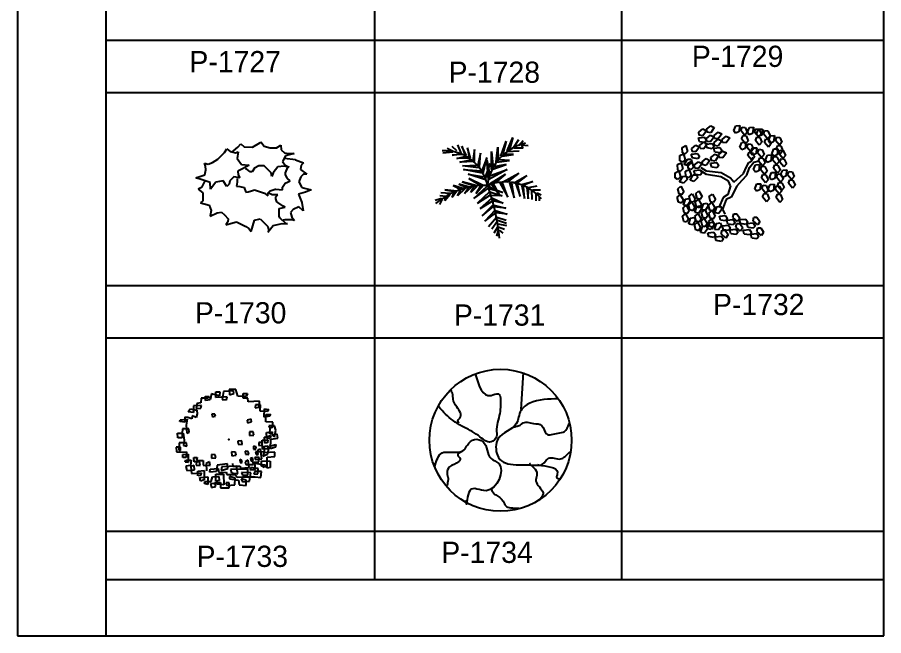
# Model space of a CAD drawing. Extents: x -74 to 94, y -49 to 40.
# Drawn here: x 26.3 to 50.8, y -1.75 to 15.75 of the extents above; entities that cross this region are included whole.
import ezdxf

# ---------------------------------------------------------------- set-up
doc = ezdxf.new("R2010")
doc.units = 0
doc.header["$LTSCALE"] = 100
doc.header["$MEASUREMENT"] = 0
doc.layers.get('0').update_dxf_attribs({"linetype": 'CONTINUOUS'})
for name, color, linetype in [('FOLHA', 3, 'CONTINUOUS'), ('P-ARVORE', 2, 'CONTINUOUS'), ('VEG', 2, 'CONTINUOUS')]:
    doc.layers.add(name, color=color, linetype=linetype)

# ---------------------------------------------------------------- blocks, each defined once
blk = doc.blocks.new('ARV04')
at = {"layer": 'VEG'}
for p, q in [((-0.219, 0.3702), (-0.219, 0.4107)), ((-0.219, 0.4107), (-0.185, 0.4067)), ((-0.1623, 0.431), (-0.1737, 0.3743)), ((-0.0858, 0.4148), (-0.1623, 0.431)), ((-0.1227, 0.4512), (-0.083, 0.4512)), ((-0.1198, 0.3986), (-0.1227, 0.4512)), ((-0.083, 0.4512), (-0.0858, 0.4148)), ((-0.049, 0.4553), (-0.0603, 0.3783)), ((0.0445, 0.4593), (-0.049, 0.4553)), ((0.0048, 0.4715), (0.0076, 0.4229)), ((0.0671, 0.4715), (0.0048, 0.4715)), ((0.0076, 0.4229), (0.0473, 0.435)), ((0.0473, 0.435), (0.0445, 0.4593)), ((0.087, 0.4107), (0.0671, 0.4715)), ((0.1663, 0.4067), (0.087, 0.4107)), ((0.1351, 0.435), (0.1776, 0.435)), ((0.1351, 0.3905), (0.1351, 0.435)), ((0.1776, 0.435), (0.1663, 0.4067)), ((-0.3011, 0.3419), (-0.3068, 0.2933)), ((-0.2615, 0.346), (-0.3011, 0.3419)), ((-0.2587, 0.3905), (-0.2615, 0.346)), ((-0.1935, 0.3905), (-0.2587, 0.3905)), ((-0.1737, 0.3743), (-0.219, 0.3702)), ((-0.185, 0.4067), (-0.1935, 0.3905)), ((-0.015, 0.4026), (-0.1198, 0.3986)), ((-0.0603, 0.3783), (-0.0207, 0.3743)), ((-0.0207, 0.3743), (-0.015, 0.4026)), ((0.1805, 0.3905), (0.1351, 0.3905)), ((0.1833, 0.3581), (0.1805, 0.3905)), ((0.2909, 0.3622), (0.1833, 0.3581)), ((0.2513, 0.3298), (0.2485, 0.3014)), ((0.2994, 0.3298), (0.2513, 0.3298)), ((0.2881, 0.3055), (0.2909, 0.3622)), ((0.2966, 0.269), (0.2994, 0.3298)), ((-0.3833, 0.2609), (-0.3635, 0.2893)), ((-0.3323, 0.2569), (-0.3833, 0.2609)), ((-0.3635, 0.2893), (-0.3011, 0.2771)), ((-0.2558, 0.3217), (-0.3323, 0.3176)), ((-0.3323, 0.3176), (-0.3323, 0.2569)), ((-0.3068, 0.2933), (-0.2615, 0.2974)), ((-0.3011, 0.2771), (-0.2983, 0.2447)), ((-0.2615, 0.2974), (-0.2558, 0.3217)), ((0.2485, 0.3014), (0.2881, 0.3055)), ((0.3674, 0.265), (0.2966, 0.269)), ((0.3334, 0.2124), (0.3363, 0.2893)), ((0.3363, 0.2893), (0.3788, 0.2852)), ((0.3788, 0.2852), (0.3674, 0.265)), ((-0.4598, 0.1719), (-0.457, 0.1881)), ((-0.4145, 0.1638), (-0.4598, 0.1719)), ((-0.457, 0.1881), (-0.3918, 0.1921)), ((-0.3861, 0.2083), (-0.4145, 0.2124)), ((-0.4145, 0.2124), (-0.4145, 0.1638)), ((-0.3918, 0.1921), (-0.4003, 0.1354)), ((-0.3465, 0.1962), (-0.3861, 0.2083)), ((-0.3436, 0.2245), (-0.3465, 0.1962)), ((-0.3068, 0.2083), (-0.3436, 0.2245)), ((-0.2983, 0.2447), (-0.3068, 0.2083)), ((-0.1312, 0.2407), (-0.1595, 0.2447)), ((-0.1595, 0.2447), (-0.1538, 0.2164)), ((-0.1538, 0.2164), (-0.1255, 0.2205)), ((-0.1255, 0.2205), (-0.1312, 0.2407)), ((0.2116, 0.1921), (0.1748, 0.184)), ((0.1748, 0.184), (0.1776, 0.1597)), ((0.1776, 0.1597), (0.2145, 0.1678)), ((0.2145, 0.1678), (0.2116, 0.1921)), ((0.3844, 0.2205), (0.3334, 0.2124)), ((0.3504, 0.2367), (0.3986, 0.2367)), ((0.3504, 0.1678), (0.3504, 0.2367)), ((0.4156, 0.1638), (0.3504, 0.1678)), ((0.3986, 0.2367), (0.3844, 0.2205)), ((0.4156, 0.1193), (0.4156, 0.1638)), ((-0.4343, 0.1031), (-0.44, 0.0626)), ((-0.3748, 0.1031), (-0.4343, 0.1031)), ((-0.4003, 0.1354), (-0.3946, 0.0626)), ((-0.372, 0.0707), (-0.3748, 0.1031)), ((0.3788, 0.1314), (0.3873, 0.1071)), ((0.4326, 0.1314), (0.3788, 0.1314)), ((0.3873, 0.1071), (0.4156, 0.1193)), ((0.3873, 0.0545), (0.3901, 0.1112)), ((0.4439, 0.0909), (0.4326, 0.1314)), ((0.4326, 0.0261), (0.4439, 0.0909)), ((-0.4825, 0.0626), (-0.4286, 0.0626)), ((-0.4796, 0.018), (-0.4825, 0.0626)), ((-0.4371, 0.018), (-0.4796, 0.018)), ((-0.44, 0.0626), (-0.4371, 0.018)), ((-0.4286, 0.0626), (-0.4201, -0.0062)), ((-0.3946, 0.0626), (-0.372, 0.0707)), ((0.2315, 0.0747), (0.1975, 0.0747)), ((0.1975, 0.0747), (0.1975, 0.0383)), ((0.1975, 0.0383), (0.2371, 0.0423)), ((0.2371, 0.0423), (0.2315, 0.0747)), ((0.3363, 0.0221), (0.3958, 0.0383)), ((0.3419, -0.0346), (0.3363, 0.0221)), ((0.3561, 0.0666), (0.4099, 0.0747)), ((0.3589, 0.0099), (0.3561, 0.0666)), ((0.3873, 0.0099), (0.3589, 0.0099)), ((0.4071, 0.0504), (0.3873, 0.0545)), ((0.3958, 0.0383), (0.3873, 0.0099)), ((0.3929, -0.0872), (0.3958, 0.0059)), ((0.3958, 0.0059), (0.4638, 0.014)), ((0.4099, 0.0747), (0.4071, 0.0504)), ((0.4581, 0.0504), (0.4071, 0.0464)), ((0.4071, 0.0464), (0.4326, 0.0261)), ((0.4638, 0.014), (0.4581, 0.0504)), ((-0.4966, -0.071), (-0.491, -0.1156)), ((-0.4541, -0.071), (-0.4966, -0.071)), ((-0.4683, -0.0305), (-0.4711, -0.0994)), ((-0.3975, -0.0305), (-0.4683, -0.0305)), ((-0.4541, -0.1034), (-0.4541, -0.071)), ((-0.4201, -0.0062), (-0.4258, -0.0548)), ((-0.4258, -0.0548), (-0.3946, -0.0629)), ((-0.3946, -0.0629), (-0.3975, -0.0305)), ((0.1238, -0.0103), (0.087, -0.0143)), ((0.087, -0.0143), (0.0898, -0.0427)), ((0.0898, -0.0427), (0.1266, -0.0467)), ((0.1266, -0.0467), (0.1238, -0.0103)), ((0.2598, -0.067), (0.2343, -0.0629)), ((0.2343, -0.0629), (0.2343, -0.0913)), ((0.257, -0.0913), (0.2598, -0.067)), ((0.3136, -0.0265), (0.2853, -0.0265)), ((0.2853, -0.0265), (0.2853, -0.0548)), ((0.2853, -0.0548), (0.3164, -0.0508)), ((0.3164, -0.0508), (0.3136, -0.0265)), ((0.3164, -0.0062), (0.3703, -0.0062)), ((0.3193, -0.0913), (0.3164, -0.0062)), ((0.3391, -0.0629), (0.3703, -0.0589)), ((0.3391, -0.1115), (0.3391, -0.0629)), ((0.3674, -0.0305), (0.3419, -0.0346)), ((0.3703, -0.0589), (0.3646, -0.0872)), ((0.3646, -0.1358), (0.3844, -0.0629)), ((0.3703, -0.0062), (0.3674, -0.0305)), ((0.3844, -0.0629), (0.4439, -0.0467)), ((0.4411, -0.071), (0.3929, -0.0872)), ((0.4439, -0.0467), (0.4411, -0.071)), ((-0.491, -0.1156), (-0.44, -0.1196)), ((-0.4711, -0.0994), (-0.4541, -0.1034)), ((-0.44, -0.1196), (-0.3975, -0.1156)), ((-0.4315, -0.1398), (-0.3805, -0.1358)), ((-0.4315, -0.1682), (-0.4315, -0.1398)), ((-0.3975, -0.1156), (-0.4003, -0.1682)), ((-0.3805, -0.1358), (-0.3805, -0.2168)), ((-0.1283, -0.1439), (-0.1623, -0.1398)), ((-0.1623, -0.1398), (-0.1623, -0.1763)), ((-0.1227, -0.1722), (-0.1283, -0.1439)), ((0.0643, -0.1196), (0.0275, -0.1156)), ((0.0275, -0.1156), (0.0303, -0.152)), ((0.0303, -0.152), (0.07, -0.1479)), ((0.07, -0.1479), (0.0643, -0.1196)), ((0.1833, -0.1115), (0.155, -0.1075)), ((0.155, -0.1075), (0.1578, -0.1358)), ((0.1578, -0.1358), (0.189, -0.1398)), ((0.189, -0.1398), (0.1833, -0.1115)), ((0.2343, -0.0913), (0.257, -0.0913)), ((0.274, -0.1156), (0.2541, -0.1156)), ((0.2541, -0.1156), (0.2598, -0.1398)), ((0.2598, -0.1398), (0.2768, -0.1398)), ((0.2994, -0.0913), (0.274, -0.0953)), ((0.274, -0.0953), (0.2768, -0.1156)), ((0.2768, -0.1398), (0.274, -0.1156)), ((0.2768, -0.1156), (0.3391, -0.1115)), ((0.3136, -0.1803), (0.2994, -0.0913)), ((0.3646, -0.0872), (0.3193, -0.0913)), ((0.3306, -0.1237), (0.3221, -0.156)), ((0.3221, -0.156), (0.3646, -0.1358)), ((0.4354, -0.1196), (0.3306, -0.1237)), ((0.3618, -0.1641), (0.4354, -0.1601)), ((0.4354, -0.1601), (0.4354, -0.1196)), ((-0.4003, -0.1682), (-0.4315, -0.1682)), ((-0.4116, -0.2127), (-0.4031, -0.1925)), ((-0.3805, -0.2168), (-0.4116, -0.2127)), ((-0.4031, -0.1925), (-0.355, -0.1925)), ((-0.355, -0.1925), (-0.3606, -0.2451)), ((-0.3295, -0.1682), (-0.2983, -0.1682)), ((-0.3266, -0.2087), (-0.3295, -0.1682)), ((-0.2757, -0.2087), (-0.3266, -0.2087)), ((-0.304, -0.2046), (-0.3068, -0.2411)), ((-0.3068, -0.2411), (-0.27, -0.2451)), ((-0.2983, -0.1682), (-0.304, -0.1965)), ((-0.304, -0.1965), (-0.2417, -0.1965)), ((-0.27, -0.2451), (-0.2757, -0.2087)), ((-0.2417, -0.1965), (-0.2417, -0.2411)), ((-0.2417, -0.2411), (-0.1737, -0.2451)), ((-0.1822, -0.2087), (-0.2133, -0.2249)), ((-0.2133, -0.2249), (-0.2105, -0.2937)), ((-0.1737, -0.2451), (-0.1822, -0.2087)), ((-0.1623, -0.1763), (-0.1227, -0.1722)), ((-0.1085, -0.2411), (-0.1142, -0.3018)), ((-0.0122, -0.2289), (-0.1085, -0.2411)), ((-0.0093, -0.2734), (-0.0122, -0.2289)), ((0.036, -0.2249), (0.0388, -0.2491)), ((0.121, -0.1925), (0.104, -0.1884)), ((0.104, -0.1884), (0.1068, -0.2168)), ((0.1068, -0.2168), (0.1266, -0.2168)), ((0.1266, -0.2168), (0.121, -0.1925)), ((0.1833, -0.1925), (0.155, -0.2087)), ((0.155, -0.2087), (0.1606, -0.233)), ((0.1606, -0.233), (0.2343, -0.233)), ((0.1918, -0.2613), (0.1833, -0.1925)), ((0.2258, -0.1722), (0.206, -0.1763)), ((0.206, -0.1763), (0.2116, -0.2046)), ((0.2116, -0.2046), (0.2315, -0.2006)), ((0.2315, -0.2006), (0.2258, -0.1722)), ((0.2315, -0.2127), (0.2853, -0.2087)), ((0.2343, -0.233), (0.2315, -0.2127)), ((0.2456, -0.1682), (0.2485, -0.1884)), ((0.2881, -0.1682), (0.2456, -0.1682)), ((0.2456, -0.2208), (0.3561, -0.2411)), ((0.2541, -0.2815), (0.2456, -0.2208)), ((0.2485, -0.1884), (0.3136, -0.1803)), ((0.2853, -0.2087), (0.2881, -0.1682)), ((0.3051, -0.2451), (0.3079, -0.2006)), ((0.3079, -0.2006), (0.3901, -0.2046)), ((0.3561, -0.2411), (0.3363, -0.2613)), ((0.3618, -0.2694), (0.3618, -0.1641)), ((0.3901, -0.2046), (0.3901, -0.2613)), ((-0.3606, -0.2451), (-0.4031, -0.2491)), ((-0.4031, -0.2491), (-0.3946, -0.2896)), ((-0.3946, -0.2896), (-0.321, -0.2856)), ((-0.3266, -0.2451), (-0.3578, -0.2532)), ((-0.3578, -0.2532), (-0.3521, -0.318)), ((-0.3521, -0.318), (-0.2587, -0.3139)), ((-0.321, -0.2856), (-0.3266, -0.2451)), ((-0.2898, -0.2977), (-0.2303, -0.2896)), ((-0.2898, -0.3423), (-0.2898, -0.2977)), ((-0.2587, -0.3139), (-0.2615, -0.3342)), ((-0.2303, -0.2896), (-0.2303, -0.3787)), ((-0.1793, -0.3058), (-0.1737, -0.2775)), ((-0.1142, -0.3018), (-0.1793, -0.3058)), ((-0.1737, -0.2775), (-0.1, -0.2734)), ((-0.1198, -0.3908), (-0.1227, -0.3261)), ((-0.1227, -0.3261), (-0.049, -0.3261)), ((-0.1, -0.2734), (-0.0915, -0.3099)), ((-0.0915, -0.3099), (-0.0235, -0.3058)), ((-0.066, -0.2572), (-0.0717, -0.2896)), ((-0.0717, -0.2896), (-0.0093, -0.2734)), ((0.0728, -0.2491), (-0.066, -0.2572)), ((-0.049, -0.3261), (-0.0462, -0.4273)), ((-0.0235, -0.3058), (-0.0178, -0.3301)), ((0.1805, -0.2775), (0.0161, -0.2815)), ((0.0161, -0.2815), (0.0275, -0.3139)), ((0.0275, -0.3139), (0.087, -0.322)), ((0.0388, -0.2491), (0.1096, -0.2491)), ((0.087, -0.322), (0.0728, -0.2491)), ((0.1096, -0.2491), (0.1125, -0.2694)), ((0.1125, -0.2694), (0.1918, -0.2613)), ((0.2088, -0.3139), (0.121, -0.3099)), ((0.121, -0.3099), (0.1295, -0.3342)), ((0.1805, -0.3342), (0.1805, -0.2775)), ((0.1975, -0.3908), (0.2088, -0.3139)), ((0.2088, -0.2613), (0.2003, -0.2815)), ((0.2003, -0.2815), (0.2541, -0.2815)), ((0.2768, -0.2734), (0.2088, -0.2613)), ((0.2456, -0.3018), (0.2371, -0.3261)), ((0.2371, -0.3261), (0.274, -0.322)), ((0.3079, -0.3018), (0.2456, -0.3018)), ((0.274, -0.322), (0.2768, -0.2734)), ((0.3023, -0.3585), (0.3079, -0.3018)), ((0.3363, -0.2613), (0.3051, -0.2451)), ((0.3901, -0.2613), (0.3618, -0.2694)), ((-0.2615, -0.3342), (-0.2898, -0.3423)), ((-0.2728, -0.3585), (-0.1963, -0.3504)), ((-0.2672, -0.3908), (-0.2728, -0.3585)), ((-0.2303, -0.3787), (-0.2672, -0.3908)), ((-0.2275, -0.4151), (-0.2247, -0.3949)), ((-0.2247, -0.3949), (-0.1652, -0.3949)), ((-0.1963, -0.3504), (-0.1963, -0.4232)), ((-0.1652, -0.3949), (-0.1538, -0.3504)), ((-0.1538, -0.3504), (-0.0915, -0.3463)), ((-0.1312, -0.403), (-0.0773, -0.403)), ((-0.1198, -0.4435), (-0.1312, -0.403)), ((-0.0887, -0.3868), (-0.1198, -0.3908)), ((-0.0915, -0.3463), (-0.0887, -0.3868)), ((-0.0773, -0.403), (-0.0773, -0.4556)), ((0.0048, -0.407), (-0.0263, -0.407)), ((-0.0263, -0.407), (-0.0178, -0.4313)), ((-0.0178, -0.3301), (0.0615, -0.3301)), ((0.0048, -0.4556), (0.0048, -0.407)), ((0.0076, -0.3463), (0.0076, -0.3706)), ((0.0615, -0.3625), (0.0076, -0.3463)), ((0.0076, -0.3706), (0.0926, -0.3827)), ((0.0586, -0.4273), (0.0615, -0.3625)), ((0.0615, -0.3301), (0.0785, -0.3544)), ((0.0785, -0.3544), (0.1578, -0.3504)), ((0.0926, -0.3827), (0.0983, -0.4273)), ((0.1635, -0.3827), (0.1181, -0.3706)), ((0.1181, -0.3706), (0.1295, -0.3989)), ((0.1295, -0.3342), (0.1805, -0.3342)), ((0.1295, -0.3989), (0.1975, -0.3908)), ((0.1578, -0.3504), (0.2485, -0.3504)), ((0.1663, -0.4313), (0.1635, -0.3827)), ((0.2485, -0.3504), (0.3023, -0.3585)), ((-0.1963, -0.4232), (-0.2275, -0.4151)), ((-0.1708, -0.4151), (-0.1623, -0.4516)), ((-0.0462, -0.4273), (-0.1708, -0.4151)), ((-0.1623, -0.4516), (-0.1198, -0.4435)), ((-0.0773, -0.4556), (0.0048, -0.4556)), ((-0.0178, -0.4313), (0.0586, -0.4273)), ((0.0983, -0.4273), (0.1663, -0.4313))]:
    blk.add_line(p, q, dxfattribs=at)
blk.add_point((0, 0), dxfattribs=at)
blk.add_point((0, 0), dxfattribs=at)
blk = doc.blocks.new('ARV15')
at = {"layer": 'VEG'}
for p, q in [((-0.1737, 0.375), (-0.1467, 0.4087)), ((-0.1467, 0.4087), (-0.1153, 0.3799)), ((-0.0344, 0.375), (0.0331, 0.4183)), ((0.0331, 0.4183), (0.0421, 0.4281)), ((0.0421, 0.4281), (0.0736, 0.3846)), ((-0.3625, 0.2642), (-0.2995, 0.3269)), ((-0.2995, 0.3269), (-0.277, 0.3606)), ((-0.277, 0.3606), (-0.2456, 0.3365)), ((-0.2456, 0.3365), (-0.1962, 0.322)), ((-0.2322, 0.3317), (-0.2141, 0.3413)), ((-0.2141, 0.3413), (-0.1737, 0.375)), ((-0.1962, 0.322), (-0.1692, 0.3317)), ((-0.1692, 0.3317), (-0.1782, 0.2691)), ((-0.1692, 0.3317), (-0.1692, 0.3317)), ((-0.1153, 0.3799), (-0.0344, 0.375)), ((0.0736, 0.3846), (0.1321, 0.3702)), ((0.1321, 0.3702), (0.1905, 0.3702)), ((0.1905, 0.3702), (0.2309, 0.3943)), ((0.2309, 0.3943), (0.2355, 0.3509)), ((0.2355, 0.3509), (0.2669, 0.322)), ((-0.412, 0.2305), (-0.3625, 0.2642)), ((-0.1782, 0.2691), (-0.1782, 0.2691)), ((-0.1782, 0.2691), (-0.1378, 0.2113)), ((0.2759, 0.2932), (0.2489, 0.2401)), ((0.3695, 0.2578), (0.266, 0.2696)), ((0.2669, 0.322), (0.3074, 0.3172)), ((0.3568, 0.3172), (0.2759, 0.2932)), ((0.3074, 0.3172), (0.3568, 0.3172)), ((0.3695, 0.2578), (0.4453, 0.23)), ((-0.4884, 0.2257), (-0.4525, 0.216)), ((-0.4794, 0.1968), (-0.4884, 0.2257)), ((-0.4749, 0.1631), (-0.4794, 0.1968)), ((-0.4525, 0.216), (-0.412, 0.2305)), ((-0.1288, 0.1727), (-0.1737, 0.1487)), ((-0.1378, 0.2113), (-0.0658, 0.2064)), ((-0.0658, 0.2064), (-0.1288, 0.1727)), ((-0.0882, 0.1679), (-0.1017, 0.1727)), ((-0.0568, 0.1438), (-0.0882, 0.1679)), ((-0.0163, 0.1775), (-0.0388, 0.1438)), ((0.0241, 0.2016), (-0.0163, 0.1775)), ((0.0736, 0.2016), (0.0241, 0.2016)), ((0.141, 0.1342), (0.0736, 0.2016)), ((0.204, 0.192), (0.159, 0.1342)), ((0.2624, 0.1968), (0.204, 0.192)), ((0.2489, 0.2401), (0.2714, 0.2064)), ((0.3118, 0.1872), (0.2624, 0.1968)), ((0.2714, 0.2064), (0.3118, 0.1872)), ((0.2759, 0.1342), (0.2984, 0.1872)), ((0.425, 0.2063), (0.4176, 0.1647)), ((0.4176, 0.1647), (0.4767, 0.1211)), ((0.4453, 0.23), (0.425, 0.2063)), ((-0.5694, 0.086), (-0.4839, 0.115)), ((-0.5109, 0.0668), (-0.5694, 0.086)), ((-0.4839, 0.115), (-0.4749, 0.1631)), ((-0.2097, 0.0956), (-0.2501, 0.0572)), ((-0.1557, 0.086), (-0.2097, 0.0956)), ((-0.1737, 0.1487), (-0.1692, 0.115)), ((-0.1692, 0.115), (-0.1557, 0.086)), ((-0.1557, 0.086), (-0.1557, 0.086)), ((-0.0388, 0.1438), (-0.0568, 0.1438)), ((0.1455, 0.1005), (0.141, 0.1342)), ((0.159, 0.1342), (0.1455, 0.1005)), ((0.2759, 0.115), (0.2759, 0.1342)), ((0.2939, 0.0813), (0.2759, 0.115)), ((0.4194, 0.0973), (0.4028, 0.0478)), ((0.4453, 0.1231), (0.4194, 0.0973)), ((0.4767, 0.1211), (0.4453, 0.1231)), ((-0.4884, 0.0523), (-0.5154, -0.0055)), ((-0.4614, 0.0523), (-0.5109, 0.0668)), ((-0.4344, 0.0427), (-0.4614, 0.0523)), ((-0.43, -0.0199), (-0.4344, 0.0427)), ((-0.3805, 0.0475), (-0.43, -0.0199)), ((-0.3131, 0.0572), (-0.3805, 0.0475)), ((-0.3805, 0.0475), (-0.3805, 0.0475)), ((-0.277, 0.0041), (-0.3131, 0.0572)), ((-0.3131, 0.0572), (-0.3131, 0.0572)), ((-0.2547, 0.0282), (-0.277, 0.0041)), ((-0.2501, 0.0572), (-0.2547, 0.0282)), ((-0.1782, 0.0475), (-0.1872, 0.009)), ((-0.1872, 0.009), (-0.1557, 0.0041)), ((-0.1782, 0.0813), (-0.1782, 0.0475)), ((-0.1557, 0.0041), (-0.1153, -0.0055)), ((0.2489, -0.0007), (0.2714, 0.0378)), ((0.2714, 0.0378), (0.2939, 0.0475)), ((0.3209, 0.0572), (0.2939, 0.0813)), ((0.2939, 0.0475), (0.3209, 0.0572)), ((0.4028, 0.0478), (0.4305, -0.0056)), ((-0.5154, -0.0055), (-0.5469, -0.0199)), ((-0.5469, -0.0199), (-0.5019, -0.0536)), ((-0.5019, -0.0536), (-0.5019, -0.1067)), ((-0.1153, -0.0055), (-0.0973, -0.0489)), ((-0.0973, -0.0489), (-0.0748, -0.044)), ((-0.0748, -0.044), (-0.0433, -0.0344)), ((-0.0433, -0.0344), (-0.0163, -0.0248)), ((-0.0163, -0.0248), (0.0781, -0.0585)), ((0.0781, -0.0585), (0.1096, -0.0826)), ((0.1096, -0.0826), (0.114, -0.0536)), ((0.114, -0.0536), (0.1321, -0.0344)), ((0.15, -0.073), (0.1186, -0.0585)), ((0.1321, -0.0344), (0.177, -0.0199)), ((0.1545, -0.073), (0.15, -0.073)), ((0.204, -0.073), (0.1545, -0.073)), ((0.177, -0.0199), (0.1859, -0.0199)), ((0.1859, -0.0199), (0.2489, -0.0248)), ((0.1859, -0.0922), (0.204, -0.073)), ((0.2489, -0.0248), (0.2489, -0.0007)), ((0.4657, -0.0472), (0.3972, -0.067)), ((0.3972, -0.067), (0.4287, -0.1443)), ((0.4305, -0.0056), (0.5174, -0.0274)), ((0.5174, -0.0274), (0.4657, -0.0472)), ((-0.5019, -0.1308), (-0.5244, -0.15)), ((-0.5244, -0.15), (-0.4435, -0.1693)), ((-0.5019, -0.1067), (-0.5019, -0.1308)), ((0.1859, -0.1114), (0.1859, -0.0922)), ((0.195, -0.1404), (0.1859, -0.1114)), ((0.2534, -0.1789), (0.195, -0.1404)), ((0.4287, -0.1443), (0.4416, -0.2235)), ((-0.4435, -0.1693), (-0.4254, -0.2222)), ((-0.4254, -0.2222), (-0.4344, -0.2704)), ((-0.4344, -0.2753), (-0.367, -0.2416)), ((-0.367, -0.2416), (-0.3266, -0.2367)), ((-0.3266, -0.2367), (-0.2995, -0.2608)), ((0.2174, -0.203), (0.2714, -0.1885)), ((0.2174, -0.2753), (0.2174, -0.203)), ((0.2714, -0.1885), (0.2534, -0.1789)), ((0.3492, -0.2116), (0.3233, -0.2393)), ((0.3233, -0.2393), (0.3363, -0.2849)), ((0.4028, -0.1878), (0.3492, -0.2116)), ((0.4416, -0.2235), (0.4028, -0.1878)), ((-0.4344, -0.2704), (-0.4344, -0.2753)), ((-0.2995, -0.2608), (-0.2636, -0.2994)), ((-0.2636, -0.2994), (-0.2681, -0.3282)), ((-0.0478, -0.4198), (-0.0163, -0.3138)), ((-0.0163, -0.3138), (0.0377, -0.2994)), ((0.0377, -0.2994), (0.1096, -0.3716)), ((0.2219, -0.2897), (0.2174, -0.2753)), ((0.2803, -0.3427), (0.2219, -0.2897)), ((0.2697, -0.3087), (0.2549, -0.3126)), ((0.3325, -0.3106), (0.2697, -0.3087)), ((0.3603, -0.3146), (0.3325, -0.3106)), ((0.3363, -0.2849), (0.3603, -0.3146)), ((-0.2681, -0.3282), (-0.2861, -0.3571)), ((-0.2861, -0.3571), (-0.2411, -0.3427)), ((-0.2411, -0.3427), (-0.1872, -0.3282)), ((-0.1872, -0.3282), (-0.1872, -0.3282)), ((-0.1872, -0.3282), (-0.0973, -0.3716)), ((-0.0973, -0.3716), (-0.0703, -0.3908)), ((-0.0703, -0.3908), (-0.0478, -0.4198)), ((0.1096, -0.4245), (0.159, -0.362)), ((0.1096, -0.3716), (0.1186, -0.4149)), ((0.159, -0.362), (0.2444, -0.3427)), ((0.2444, -0.3427), (0.2939, -0.3475)), ((0.2939, -0.3475), (0.2803, -0.3427)), ((0.1186, -0.4149), (0.1096, -0.4245))]:
    blk.add_line(p, q, dxfattribs=at)
blk = doc.blocks.new('ARV16')
at = {"layer": 'VEG'}
for p, q in [((0.1262, 0.2758), (0.1779, 0.4178)), ((0.1779, 0.4178), (0.1461, 0.2985)), ((0.1859, 0.3269), (0.2415, 0.4519)), ((0.2415, 0.4519), (0.2097, 0.3383)), ((0.2495, 0.361), (0.2971, 0.4348)), ((0.2971, 0.378), (0.3369, 0.4235)), ((-0.3229, 0.3212), (-0.3786, 0.3496)), ((-0.2871, 0.3269), (-0.3309, 0.3667)), ((-0.2434, 0.2985), (-0.2792, 0.3837)), ((-0.2395, 0.3723), (-0.2077, 0.2815)), ((-0.1997, 0.2871), (-0.2395, 0.3723)), ((-0.1878, 0.3553), (-0.1719, 0.2587)), ((-0.16, 0.2587), (-0.1878, 0.3553)), ((-0.1202, 0.3383), (-0.1361, 0.236)), ((-0.1202, 0.2247), (-0.1202, 0.3383)), ((0.0785, 0.1963), (0.0984, 0.361)), ((0.0984, 0.361), (0.1024, 0.2417)), ((0.1898, 0.3212), (0.3011, 0.3269)), ((0.2534, 0.3553), (0.3369, 0.3553)), ((0.321, 0.3837), (0.3846, 0.378)), ((0.3369, 0.3553), (0.321, 0.3837)), ((-0.3269, 0.3155), (-0.4183, 0.3042)), ((-0.3309, 0.2871), (-0.2514, 0.2985)), ((-0.2395, 0.2928), (-0.3309, 0.2871)), ((-0.2871, 0.2531), (-0.1997, 0.2758)), ((-0.1798, 0.2587), (-0.2871, 0.2531)), ((-0.0646, 0.3042), (-0.0884, 0.1906)), ((-0.0725, 0.1735), (-0.0646, 0.3042)), ((-0.0049, 0.2644), (-0.0526, 0.1395)), ((-0.0407, 0.1167), (-0.0049, 0.2644)), ((0.0388, 0.3212), (0.0547, 0.1622)), ((0.0388, 0.1508), (0.0388, 0.3212)), ((0.1382, 0.2758), (0.2455, 0.2928)), ((0.2455, 0.2928), (0.1541, 0.2928)), ((-0.2593, 0.219), (-0.156, 0.2417)), ((-0.1282, 0.2247), (-0.2593, 0.219)), ((-0.2355, 0.1849), (-0.0964, 0.1906)), ((-0.0844, 0.1679), (-0.2355, 0.1849)), ((0.0269, 0.2076), (-0.0208, 0.0827)), ((-0.0169, 0.0599), (0.0269, 0.2076)), ((0.011, 0.0543), (-0.0049, 0.2417)), ((-0.0049, 0.2417), (0.0229, 0.094)), ((0.0428, 0.1508), (0.1779, 0.1963)), ((0.1779, 0.1963), (0.0467, 0.1735)), ((0.0865, 0.219), (0.2097, 0.236)), ((0.2097, 0.236), (0.1143, 0.2417)), ((-0.2236, 0.1508), (-0.0566, 0.1395)), ((-0.0447, 0.1167), (-0.2236, 0.1508)), ((-0.1798, 0.1054), (-0.0288, 0.0827)), ((-0.0169, 0.0543), (-0.1798, 0.1054)), ((0.1859, 0.1508), (0.007, 0.0543)), ((0.0229, 0.0145), (0.17, 0.1054)), ((0.0308, 0.094), (0.1859, 0.1508)), ((0.17, 0.1054), (0.0746, 0.0259)), ((0.1421, 0.0315), (0.2971, 0.1167)), ((0.2971, 0.1167), (0.1859, 0.0315)), ((0.2455, 0.0202), (0.3727, 0.094)), ((0.3727, 0.094), (0.2773, 0.0202)), ((-0.3231, 0), (-0.2431, -0.0396)), ((-0.2185, -0.0308), (-0.3231, 0)), ((-0.2677, 0.0132), (-0.1816, -0.022)), ((-0.1569, -0.0176), (-0.2677, 0.0132)), ((-0.2369, 0.0352), (-0.12, -0.0044)), ((-0.0985, -0.0044), (-0.2369, 0.0352)), ((-0.1754, 0.066), (-0.0615, 0)), ((-0.04, 0), (-0.1754, 0.066)), ((-0.0369, 0.0044), (-0.1046, -0.0748)), ((0.0388, 0.0088), (0.1223, -0.0991)), ((0.1223, -0.0991), (0.0547, 0.0202)), ((0.1183, 0.0259), (0.1938, -0.1105)), ((0.1938, -0.1105), (0.1421, 0.0259)), ((0.2097, 0.0259), (0.2534, -0.1161)), ((0.2534, -0.1161), (0.2296, 0.0259)), ((0.2693, 0.0145), (0.3091, -0.1048)), ((0.3091, -0.1048), (0.2852, 0.0145)), ((0.321, 0.0088), (0.4283, 0.0372)), ((0.4283, 0.0372), (0.3448, 0.0031)), ((-0.3508, -0.0748), (-0.437, -0.0704)), ((-0.2862, -0.0528), (-0.4, -0.0396)), ((-0.4, -0.0396), (-0.3077, -0.0572)), ((-0.2923, -0.0572), (-0.3323, -0.1143)), ((-0.3323, -0.1143), (-0.3139, -0.0616)), ((-0.2123, -0.0308), (-0.28, -0.0967)), ((-0.28, -0.0967), (-0.2493, -0.0396)), ((-0.1539, -0.0176), (-0.2154, -0.0748)), ((-0.2154, -0.0748), (-0.1785, -0.022)), ((-0.1569, -0.066), (-0.12, -0.0044)), ((-0.0985, -0.0088), (-0.1569, -0.066)), ((-0.0049, -0.0082), (-0.1282, -0.1218)), ((-0.1282, -0.1218), (0.011, -0.0253)), ((-0.1046, -0.0748), (-0.0615, -0.0044)), ((0.0189, -0.0593), (-0.0924, -0.1673)), ((0.007, -0.0082), (0.1461, -0.065)), ((0.1461, -0.065), (0.0149, -0.0309)), ((0.0229, -0.0593), (0.1382, -0.0991)), ((0.325, -0.0025), (0.3488, -0.1218)), ((0.3488, -0.1218), (0.3409, -0.0082)), ((0.3727, -0.0196), (0.3846, -0.1275)), ((0.3846, -0.1275), (0.3886, -0.0309)), ((0.3886, -0.0196), (0.4681, -0.0025)), ((0.4164, -0.0423), (0.4204, -0.1332)), ((0.4243, -0.0423), (0.4999, -0.0423)), ((0.4561, -0.0707), (0.4561, -0.1445)), ((0.4681, -0.0707), (0.5078, -0.0877)), ((-0.4308, -0.1231), (-0.4924, -0.1407)), ((-0.4216, -0.1231), (-0.4524, -0.1803)), ((-0.3908, -0.1055), (-0.4493, -0.0967)), ((-0.3508, -0.0836), (-0.4, -0.1451)), ((-0.4, -0.1451), (-0.3877, -0.1011)), ((-0.0924, -0.1673), (0.0308, -0.0877)), ((0.0388, -0.1218), (-0.0685, -0.2184)), ((-0.0685, -0.2184), (0.0507, -0.1445)), ((0.1382, -0.0991), (0.0308, -0.0934)), ((0.0428, -0.1161), (0.1501, -0.1673)), ((0.1501, -0.1673), (0.0507, -0.1445)), ((0.4879, -0.1048), (0.4879, -0.1445)), ((0.0587, -0.1786), (-0.0487, -0.2865)), ((-0.0487, -0.2865), (0.0626, -0.1957)), ((0.0706, -0.2354), (-0.0248, -0.3377)), ((0.0626, -0.1843), (0.1739, -0.2127)), ((0.1739, -0.2127), (0.0626, -0.2013)), ((0.0746, -0.2354), (0.1859, -0.2695)), ((-0.0248, -0.3377), (0.0785, -0.2581)), ((0.0865, -0.3036), (0.011, -0.3888)), ((0.1859, -0.2695), (0.0825, -0.2581)), ((0.0905, -0.2979), (0.1779, -0.3263)), ((0.0944, -0.3263), (0.1819, -0.3547)), ((0.0944, -0.3377), (0.0428, -0.4115)), ((0.0984, -0.3888), (0.0626, -0.4513)), ((0.0984, -0.3604), (0.1819, -0.3774)), ((0.1024, -0.3888), (0.162, -0.4115)), ((0.1024, -0.4229), (0.0865, -0.4797)), ((0.1103, -0.4229), (0.1461, -0.4513))]:
    blk.add_line(p, q, dxfattribs=at)
for centre, radius, start, end in [((0.4672, -0.0583), 0.4709, 103.15977, 172.88279), ((-0.3964, -0.0775), 0.4039, 11.06747, 94.00852), ((-0.0165, -0.7368), 0.7369, 88.72033, 129.91169), ((0.1689, -0.4105), 0.4438, 39.60399, 112.36191), ((-1.9889, -0.7049), 2.113, 5.64896, 19.48728)]:
    blk.add_arc(centre, radius, start, end, dxfattribs=at)
blk.add_point((0.0214, -0.0073), dxfattribs=at)
blk = doc.blocks.new('L', base_point=(1.3683, 0.5913))
for p, q in [((1.2809, 0.65), (1.3117, 0.675)), ((1.2937, 0.5998), (1.2809, 0.65)), ((1.3225, 0.5909), (1.2937, 0.5998)), ((1.3117, 0.675), (1.3419, 0.6213)), ((1.3419, 0.6213), (1.3225, 0.5909)), ((1.2753, 0.5668), (1.3061, 0.5917)), ((1.2881, 0.5166), (1.2753, 0.5668)), ((1.3169, 0.5076), (1.2881, 0.5166)), ((1.3061, 0.5917), (1.3362, 0.538)), ((1.3362, 0.538), (1.3169, 0.5076)), ((1.337, 0.4891), (1.3557, 0.5478)), ((1.3557, 0.5478), (1.3911, 0.5544)), ((1.4042, 0.5272), (1.3763, 0.4836)), ((1.3911, 0.5544), (1.4042, 0.5272)), ((1.3763, 0.4836), (1.337, 0.4891))]:
    blk.add_line(p, q)
blk = doc.blocks.new('ARV18')
at = {"layer": 'VEG'}
for p, q in [((0.1583, 0.2203), (0.1693, 0.2526)), ((0.0786, 0.0997), (0.1061, 0.1644)), ((0.1061, 0.1644), (0.1308, 0.2027)), ((0.1308, 0.2027), (0.1583, 0.2203)), ((0.1363, 0.1555), (0.1775, 0.2056)), ((0.1775, 0.2056), (0.2242, 0.2203)), ((-0.2702, 0.0908), (-0.3223, 0.1261)), ((-0.2702, 0.1232), (-0.3196, 0.1526)), ((-0.1328, 0.1055), (-0.2702, 0.1232)), ((-0.1356, 0.0672), (-0.2702, 0.0908)), ((-0.0422, 0.0555), (-0.1328, 0.1055)), ((-0.012, 0.0173), (0.0786, 0.0997)), ((0.0677, 0.0379), (0.1116, 0.0849)), ((0.1116, 0.0849), (0.1363, 0.1555)), ((-0.0614, 0.029), (-0.1356, 0.0672)), ((-0.0422, -0.0152), (-0.0614, 0.029)), ((-0.012, 0.0173), (-0.0422, 0.0555)), ((0.0155, -0.021), (0.0677, 0.0379)), ((-0.0422, -0.0152), (-0.0669, -0.0976)), ((0.0155, -0.021), (-0.0367, -0.124)), ((-0.1136, -0.1269), (-0.1521, -0.2211)), ((-0.0834, -0.1446), (-0.1191, -0.2358)), ((-0.0669, -0.0976), (-0.1136, -0.1269)), ((-0.0367, -0.124), (-0.0834, -0.1446)), ((-0.1191, -0.2358), (-0.0972, -0.2829))]:
    blk.add_line(p, q, dxfattribs=at)
at = {"layer": 'VEG', "xscale": 0.9553976372427515, "yscale": 0.9553976372427515, "zscale": 0.9553976372427515}
for p, rotation in [((-0.2454, 0.4498), 295.0165150851705), ((-0.174, 0.391), 295.0165150851705), ((0.0319, 0.4498), 190.1248425347958), ((0.161, 0.4351), 190.1248425347958), ((0.2461, 0.4174), 190.1248425347958), ((-0.3114, 0.2968), 295.0165150851705), ((-0.0999, 0.3527), 295.0165150851705), ((0.0896, 0.2938), 190.1248425347958), ((0.3588, 0.3556), 190.1248425347958), ((-0.4294, 0.2733), 347.8021081598379), ((0.1912, 0.2409), 190.1248425347958), ((0.3917, 0.232), 190.1248425347958), ((-0.2867, 0.1409), 295.0165150851705), ((-0.1301, 0.2114), 295.0165150851705), ((0.3313, 0.1732), 190.1248425347958), ((-0.4734, 0.1114), 347.8021081598379), ((-0.3745, 0.1261), 347.8021081598379), ((0.2187, 0.082), 190.1248425347958), ((0.3697, 0.0084), 190.1248425347958), ((0.4741, 0.0319), 190.1248425347958), ((0.2297, -0.0976), 190.1248425347958), ((0.356, -0.1034), 190.1248425347958), ((-0.0532, -0.2859), 66.16076666471405), ((-0.0257, -0.377), 66.16076666471405), ((0.1363, -0.3182), 66.16076666471405), ((-0.163, -0.4418), 66.16076666471405), ((0.172, -0.4182), 66.16076666471405)]:
    blk.add_blockref('L', p, dxfattribs=dict(at, rotation=rotation))
for p in [(-0.4569, -0.1005), (-0.2867, -0.1446), (-0.3498, -0.171), (-0.1603, -0.174), (-0.4075, -0.28), (-0.2317, -0.3241), (-0.2949, -0.3594), (-0.163, -0.33)]:
    blk.add_blockref('L', p, dxfattribs=at)
blk = doc.blocks.new('ARVORERUTH')
at = {"layer": 'VEG', "linetype": 'CONTINUOUS'}
blk.add_line((1.131, 1.284), (1.23, 2.834), dxfattribs=at)
blk.add_circle((0.273, -0.002), 2.973, dxfattribs=at)
for points, end_tangent in [([(-0.775, 2.743), (-0.124, 1.878), (0.174, 1.944), (0.273, 1.482), (0.24, 1.119), (0.108, 0.361), (0.108, 0.163), (-0.124, -0.068), (-0.652, 0.196), (-1.345, 0.592), (-1.708, 0.822), (-2.312, 1.392)], (0.637582, 0.770382)), ([(2.703, 1.73), (1.494, 1.548), (1.131, 1.251), (0.933, 0.691), (0.174, 0.064), (0.141, -0.629), (1.989, -1.058), (2.649, -1.42), (2.616, -1.552), (2.715, -1.618)], (-0.13675, 0.990606)), ([(-1.32, -0.46), (-1.516, -0.634), (-1.418, -0.775), (-1.473, -0.895), (-1.865, -1.113), (-1.963, -1.375), (-1.92, -1.592), (-1.952, -1.843), (-1.963, -1.897)], (0.447518, -0.894275))]:
    blk.add_spline(points, degree=3, dxfattribs=dict(at, end_tangent=end_tangent))
for points, start_tangent in [([(-1.473, 0.717), (-1.505, 0.848), (-1.429, 0.924), (-1.407, 1.153), (-1.56, 1.392), (-1.712, 1.719), (-1.723, 1.904), (-1.81, 2.1)], (0.218758, -0.975779)), ([(-2.465, -1.081), (-2.17, -0.53), (-1.807, -0.497), (-1.246, -0.398), (-1.114, -0.2), (-0.817, 0.031), (-0.454, -0.068), (-0.124, -0.761), (0.196, -0.972), (-0.322, -2.113), (-1.015, -2.113), (-1.147, -2.674), (-1.147, -2.509)], (-0.628657, 0.777683))]:
    blk.add_spline(points, degree=3, dxfattribs=dict(at, start_tangent=start_tangent))
for points in [[(0.817, 0.543), (0.926, 0.586), (1.09, 0.63), (1.177, 0.706), (1.646, 0.706), (2.005, 0.608), (2.191, 0.27), (2.681, 0.303), (2.943, 0.368), (3.139, 0.695)], [(1.824, -1.013), (1.89, -1.046), (2.154, -0.881), (2.286, -0.749), (2.781, -0.782), (3.144, -0.518), (3.243, -0.452)]]:
    blk.add_spline(points, degree=3, dxfattribs=at)
for points, start_tangent, end_tangent in [([(1.524, -0.981), (1.722, -1.212), (1.755, -1.707), (2.052, -2.202), (2.052, -2.268), (1.887, -2.498)], (-0.999446, 0.033287), (0.46224, 0.886755)), ([(-0.11, -2.039), (-0.066, -2.148), (0.076, -2.29), (0.381, -2.551), (0.49, -2.747), (0.97, -2.845), (1.057, -2.845)], (-0.657848, 0.753151), (0.970191, 0.242343))]:
    blk.add_spline(points, degree=3, dxfattribs=dict(at, start_tangent=start_tangent, end_tangent=end_tangent))

msp = doc.modelspace()

# ---------------------------------------------------------------- linework, layer by layer
at = {"layer": 'FOLHA', "linetype": 'CONTINUOUS'}
for p, q in [((26.297, 33.254), (26.297, -1.746)), ((28.797, 33.254), (28.797, -1.746)), ((50.797, -1.746), (50.797, 33.254)), ((28.797, 31.254), (28.797, -1.746)), ((36.411, -0.152), (36.411, 28.635)), ((43.39, -0.152), (43.39, 28.635)), ((28.797, 15.109), (50.797, 15.109)), ((28.797, 13.628), (50.797, 13.628)), ((28.797, 8.162), (50.797, 8.162)), ((28.797, 6.681), (50.797, 6.681)), ((28.797, 1.215), (50.797, 1.215)), ((28.797, -0.152), (50.797, -0.152)), ((26.297, -1.746), (50.797, -1.746)), ((28.797, -1.746), (50.797, -1.746))]:
    msp.add_line(p, q, dxfattribs=at)
at = {"layer": 'P-ARVORE', "linetype": 'CONTINUOUS'}
for p, q in [((50.797, -1.746), (50.797, 31.254)), ((28.797, -1.746), (50.797, -1.746))]:
    msp.add_line(p, q, dxfattribs=at)

# ---------------------------------------------------------------- block references
for name, p, xscale, yscale, zscale in [('ARV18', (46.595, 11.034), 3, 3, 3), ('ARV16', (39.589, 10.995), 3, 3, 3), ('ARV15', (33.053, 10.95), 3, 3, 3), ('ARVORERUTH', (39.777, 3.785), 0.6760534358625705, 0.6760534358625705, 0.6760534358625705), ('ARV04', (32.274, 3.802), 3, 3, 3)]:
    msp.add_blockref(name, p, dxfattribs=dict(at, xscale=xscale, yscale=yscale, zscale=zscale))

# ---------------------------------------------------------------- texts
at = {"layer": 'FOLHA', "linetype": 'CONTINUOUS'}
for s, p in [('P-1729', (45.372, 14.35)), ('P-1727', (31.164, 14.2)), ('P-1728', (38.492, 13.901)), ('P-1732', (45.971, 7.327)), ('P-1730', (31.318, 7.092)), ('P-1731', (38.642, 7.028)), ('P-1733', (31.365, 0.2)), ('P-1734', (38.286, 0.313))]:
    msp.add_text(s, height=0.6, dxfattribs=at).set_placement(p)

doc.saveas('drawing.dxf')
